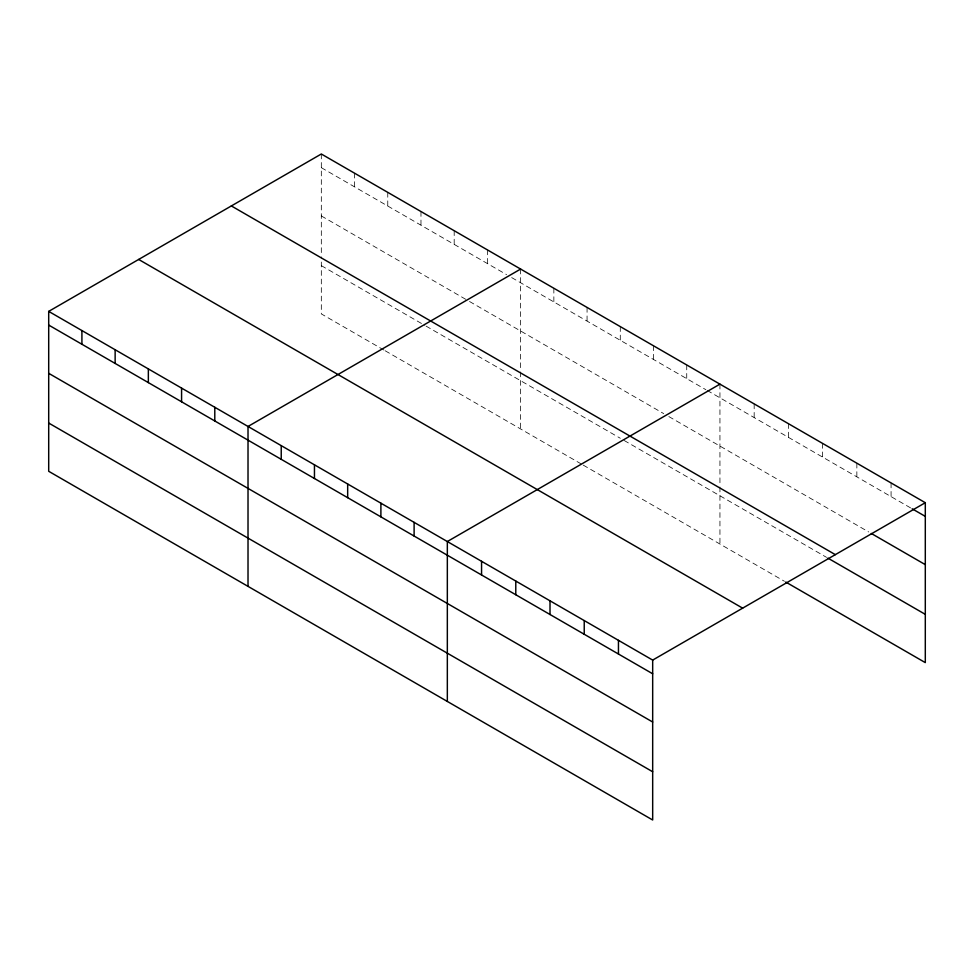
<?xml version="1.0" encoding="UTF-8"?>
<svg xmlns="http://www.w3.org/2000/svg" width="974" height="974" viewBox="0 0 974 974"><rect width="100%" height="100%" fill="white"/><g stroke="black" fill="none" stroke-linecap="round" stroke-linejoin="round"><path stroke-width="0.73" stroke-dasharray="4.87 3.65" d="M321.323 154.002L321.323 255.407M321.323 167.674L506.577 274.631M511.691 277.59L705.894 389.71M707.173 390.44L910.824 508.026M321.323 215.936L468.251 300.759M469.529 301.502L663.732 413.621M668.846 416.568L868.698 531.962M321.323 265.646L424.81 325.401M426.088 326.132L620.292 438.251M624.127 440.467L826.573 557.359M383.926 350.043L321.323 313.908L321.323 256.868M385.205 350.786L581.965 464.379M583.231 465.122L784.447 581.283M891.076 482.946L891.076 496.618M856.852 463.186L856.852 476.858M822.628 443.426L822.628 457.098M788.392 423.666L788.392 437.338M754.168 403.906L754.168 417.578M719.944 384.146L719.944 485.563M719.944 487.024L719.944 544.052M686.731 364.958L686.731 378.642M653.505 345.782L653.505 359.467M620.292 326.607L620.292 340.279M587.066 307.431L587.066 321.103M553.853 288.243L553.853 301.928M520.627 269.067L520.627 370.485M520.627 371.946L520.627 428.974M487.414 249.892L487.414 263.564M454.188 230.716L454.188 244.389M420.975 211.528L420.975 225.213M387.762 192.353L387.762 206.038M354.536 173.177L354.536 186.85"/><path stroke-width="1.46" d="M48.7 311.388L652.677 660.092L652.677 819.998L48.7 471.294L48.7 311.388L321.323 154.002L925.3 502.706L925.3 662.612L785.762 582.05M520.627 269.067L248.017 426.466L248.017 586.372M719.944 384.146L447.334 541.532L447.334 701.438M652.677 660.092L925.3 502.706M912.139 508.781L925.3 516.378M871.328 533.472L925.3 564.64M231.349 205.94L835.339 554.644M827.888 558.114L925.3 614.351M138.661 259.449L742.651 608.153M48.7 325.072L652.677 673.777M48.7 373.322L652.677 722.026M48.7 423.045L652.677 771.749M618.453 640.332L618.453 654.017M584.23 620.572L584.23 634.257M550.006 600.812L550.006 614.497M515.782 581.052L515.782 594.737M481.558 561.292L481.558 574.977M414.108 522.356L414.108 536.041M380.895 503.181L380.895 516.853M347.669 484.005L347.669 497.677M314.456 464.817L314.456 478.502M281.23 445.642L281.23 459.326M214.791 407.29L214.791 420.963M181.578 388.102L181.578 401.787M148.352 368.927L148.352 382.612M115.139 349.751L115.139 363.424M81.913 330.576L81.913 344.248"/></g></svg>
